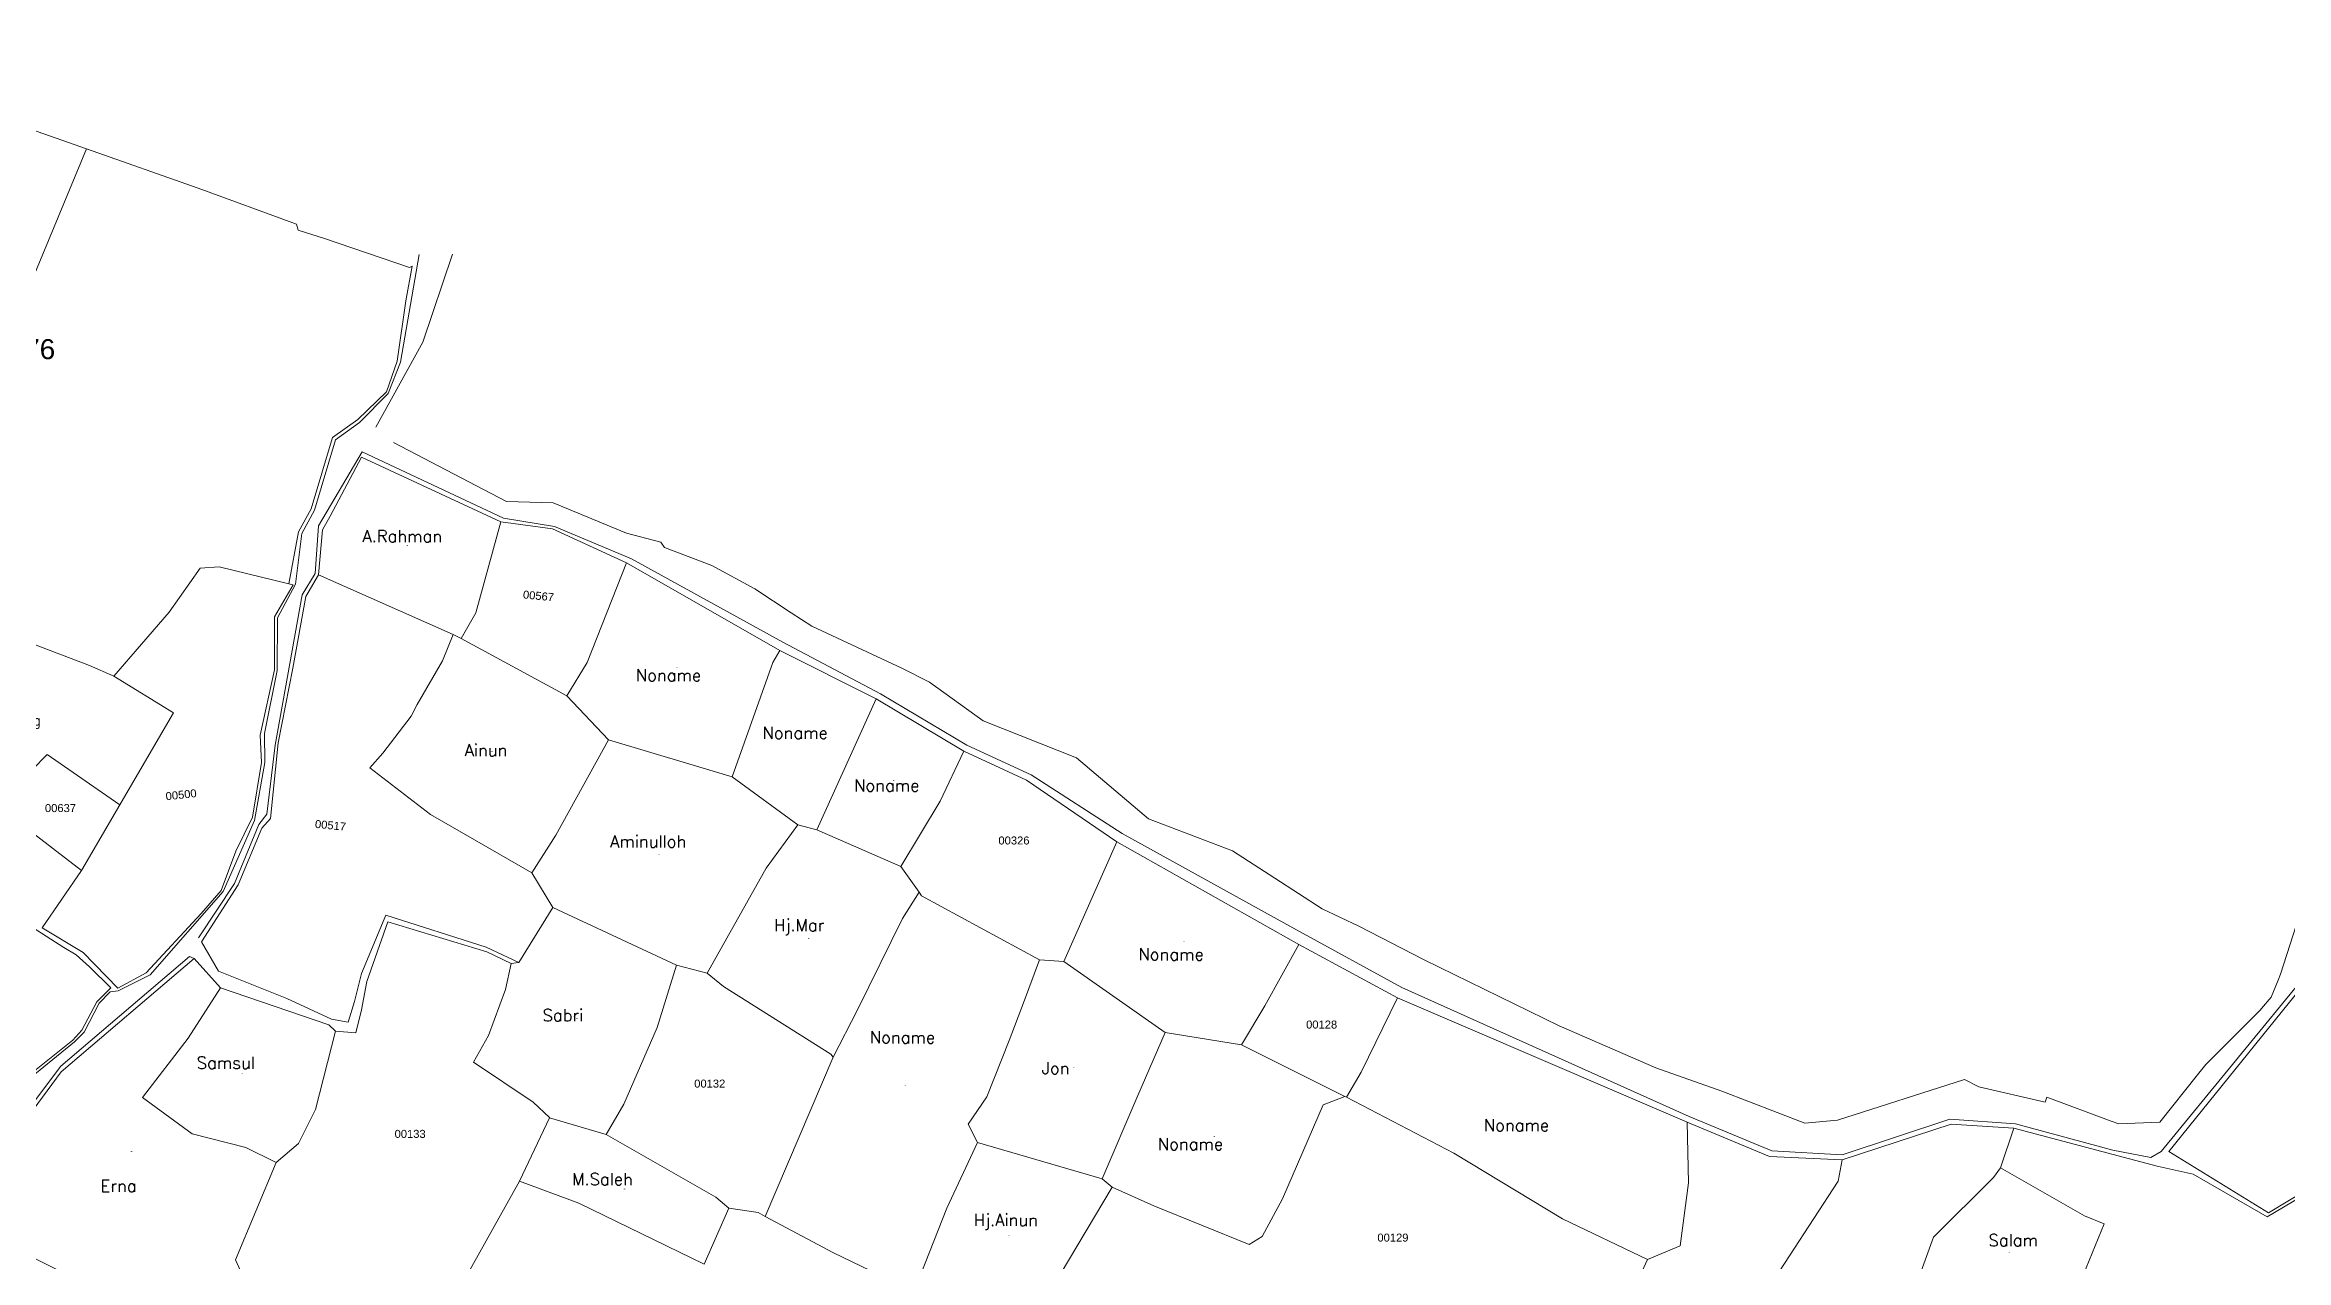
# Model space of a CAD drawing. Header units: metres. Extents: x 338938 to 356758, y 527808 to 538923.
# Drawn here: x 355913 to 356473, y 534771 to 535075 of the extents above; entities that cross this region are included whole.
import ezdxf
from ezdxf.enums import TextEntityAlignment as Align

# ---------------------------------------------------------------- set-up
doc = ezdxf.new("R2010")
doc.units = ezdxf.units.M
doc.header["$MEASUREMENT"] = 0
for name, color, linetype in [('020100', 7, 'Continuous'), ('030100', 160, 'Continuous'), ('080201', 7, 'Continuous'), ('Bidang sudah ada Hak', 200, 'Continuous'), ('tn_lai', 7, 'Continuous')]:
    doc.layers.add(name, color=color, linetype=linetype)
doc.styles.add('romanc', font='romanc.shx')
doc.styles.get("Standard").update_dxf_attribs({"font": 'arial.ttf'})

msp = doc.modelspace()

# ---------------------------------------------------------------- linework, layer by layer
at = {"layer": '020100', "lineweight": 9}
for points, elevation in [([(355981.26, 534942.29), (355982.22, 534953.53), (355984.13, 534956.98), (355992.01, 534971.75), (356026.78, 534955.59)], 52.21), ([(356058.24, 534945.34), (356096.58, 534923.42)], 53.77), ([(356016.9, 534926.41), (356014.94, 534927.39)], 53.77), ([(356096.58, 534923.42), (356094.8, 534920.42), (356084.68, 534891.84)], 54.15), ([(356096.58, 534923.42), (356120.66, 534911.33)], 54.15), ([(356053.73, 534901.1), (356043.35, 534912.06)], 53.78), ([(356120.66, 534911.33), (356105.81, 534878.56)], 54.43), ([(356120.66, 534911.33), (356142.58, 534898.25)], 54.43), ([(356053.73, 534901.1), (356040.57, 534877.23), (356034.54, 534867.86)], 53.78), ([(356084.68, 534891.84), (356053.73, 534901.1)], 53.69), ([(356101.04, 534879.84), (356084.68, 534891.84)], 54.08), ([(356101.04, 534879.84), (356093.11, 534868.98), (356078.38, 534842.76)], 53.8), ([(356105.81, 534878.56), (356101.04, 534879.84)], 54.02), ([(356126.83, 534869.37), (356105.81, 534878.56)], 54.04), ([(356180.8, 534875.54), (356226.26, 534849.94)], 54.04), ([(356039.86, 534859.16), (356034.54, 534867.86)], 53.64), ([(356031.33, 534845.37), (356039.86, 534859.16)], 53.64), ([(356039.86, 534859.16), (356070.71, 534844.76)], 53.64), ([(356109.89, 534821.74), (356115.96, 534833.6), (356127.19, 534856.42), (356131.36, 534862.99)], 53.9), ([(355967.73, 534755.1), (355953.1, 534748.43), (355930.12, 534761.42), (355907.75, 534772.74), (355895.37, 534780.29), (355903.25, 534794.29), (355902.93, 534799.06), (355916.93, 534818.11), (355950.2, 534846.4), (355956.75, 534839.09)], 53.69), ([(356161.45, 534846.08), (356157.5, 534835.32), (356153.88, 534825.88), (356148.29, 534811.8), (356143.61, 534805), (356146.01, 534800.42)], 54.04), ([(356192.85, 534827.93), (356167.58, 534845.62)], 54.38), ([(355956.75, 534839.09), (355948.65, 534826.52), (355937.29, 534811.65), (355949.66, 534802.56), (355963.1, 534799.16), (355970.69, 534795.37)], 53.37), ([(355956.75, 534839.09), (355983.81, 534829.79), (355985.53, 534828.2)], 53.23), ([(356323.34, 534805.48), (356250.99, 534836.6)], 56.67), ([(356192.85, 534827.93), (356186.07, 534812.14), (356177.1, 534791.31)], 54.38), ([(356211.92, 534824.84), (356192.85, 534827.93)], 55.21), ([(356053.19, 534802.43), (356038.98, 534806.57)], 53.9), ([(356130.72, 534764.75), (356138.3, 534784.02), (356146.01, 534800.42)], 54.09), ([(356146.01, 534800.42), (356177.1, 534791.31)], 54.09), ([(356031.45, 534790.71), (356046.3, 534785.22), (356077.63, 534769.96)], 53.94), ([(356177.1, 534791.31), (356179.62, 534789.23)], 54.2)]:
    msp.add_lwpolyline(points, dxfattribs=dict(at, elevation=elevation))
at = {"layer": '020100', "linetype": 'Continuous', "lineweight": 9}
for points, elevation in [([(356512.19, 534795.02), (356505.94, 534787.86), (356498.91, 534784.4), (356489.6, 534783.89), (356479.16, 534789.16), (356468.67, 534782.82), (356443.78, 534798.15), (356480.29, 534843.36), (356514.72, 534884.85), (356518.89, 534902.98), (356539.73, 534903.47)], 61.5), ([(356323.34, 534805.48), (356323.73, 534790.3), (356321.59, 534774.61), (356313.43, 534771.18)], 56.09), ([(356362.14, 534796.06), (356343.9, 534796.87), (356323.34, 534805.48)], 56.99), ([(356362.14, 534796.06), (356389.35, 534805.03), (356405.04, 534803.97)], 57.61), ([(356401.71, 534794.05), (356405.04, 534803.97)], 57.53), ([(356405.04, 534803.97), (356440.83, 534794.49), (356449.85, 534792.5), (356468.31, 534781.83), (356479.17, 534788.22)], 58.25), ([(356322.52, 534726.11), (356325.71, 534730.44), (356336.87, 534753.04), (356341.81, 534759.11), (356342.85, 534762.77), (356361.13, 534790.74), (356362.14, 534796.06)], 56.18), ([(356380.77, 534765.26), (356384.94, 534776.76), (356399.91, 534791.65), (356401.71, 534794.05)], 57.09), ([(356410.17, 534750.56), (356416.36, 534762.5), (356421.57, 534765.43), (356427.59, 534780.05), (356422.68, 534782.09), (356401.71, 534794.05)], 56.8)]:
    msp.add_lwpolyline(points, dxfattribs=dict(at, elevation=elevation))
at = {"layer": '020100', "lineweight": 9}
for points in [[(355886.3, 534870.54), (355886.93, 534869.98), (355890.34, 534867.7), (355899.56, 534858.06), (355904.98, 534855.95), (355909.93, 534854.11), (355917.62, 534849.18), (355920.65, 534847.36), (355924.02, 534844.29), (355929.35, 534839.07), (355925.86, 534835.6), (355922.08, 534828.46), (355919.82, 534825.97), (355906.51, 534815.36), (355897.53, 534800.82), (355888.62, 534785.49), (355883.72, 534803.76), (355869.86, 534816.53), (355840, 534842.56)], [(356031.33, 534845.37), (356029.43, 534845.16)], [(356238.18, 534811.71), (356237.82, 534811.9)]]:
    msp.add_lwpolyline(points, dxfattribs=at)
at = {"layer": '030100', "lineweight": 9}
for p, q in [((356007.36, 535000.51, -1.17), (356014.71, 535022.52, -0.59)), ((356007.36, 535000.51, -1.17), (355995.59, 534979.2, -1.05)), ((355999.99, 534975.4, -1.01), (356028.26, 534960.66, -0.35)), ((356028.26, 534960.66, -0.35), (356039.89, 534960.34, -0.46)), ((356039.89, 534960.34, -0.46), (356058.24, 534952.71, -0.56)), ((356058.24, 534952.71, -0.56), (356066.84, 534950.47, -0.35)), ((356188.73, 534881.29, 0.4), (356170.69, 534896.61)), ((356209.68, 534873.33), (356188.73, 534881.29, 0.4)), ((356257.66, 534846.03), (356291.37, 534829.6))]:
    msp.add_line(p, q, dxfattribs=at)
for points in [[(356006.41, 535022.41), (356001.76, 534995.47), (355998.69, 534987.62), (355991.51, 534980.41), (355985.46, 534976.08), (355980.24, 534958.48), (355977.06, 534952.68), (355975.53, 534939.99), (355971.02, 534931.57), (355970.95, 534918.44), (355967.78, 534902.67), (355967.83, 534895.4), (355965.26, 534880.89), (355957.41, 534863.19), (355939.16, 534842.36), (355931.13, 534838.33), (355929.13, 534838.09), (355926.39, 534835.26), (355922.66, 534827.99), (355920.22, 534825.58), (355907.18, 534814.92), (355889.1, 534784.26)], [(356478.98, 534843.51), (356441.83, 534798.18), (356439.28, 534796.63), (356429.72, 534798.46), (356405.43, 534805.09), (356388.98, 534806.28), (356362.08, 534797.29), (356344.49, 534798.3), (356323.86, 534806.87), (356252.06, 534839.14), (356226.46, 534853.13), (356182.14, 534877.67), (356159.42, 534892.28), (356143.28, 534899.77), (356121.71, 534912.58), (356097.33, 534925.52), (356059.45, 534946.34), (356040.2, 534954.44), (356027.52, 534956.46), (355992.13, 534973.05), (355981.25, 534954.57), (355980.44, 534942.64), (355977.14, 534937.31), (355970.44, 534899.74), (355968.35, 534882.52), (355966.36, 534879.94), (355960.27, 534865.15), (355951.25, 534851.58)], [(356067.74, 534949.14), (356079.55, 534944.69), (356090.35, 534938.84), (356099.39, 534932.84), (356104.55, 534929.51), (356127.05, 534918.99), (356134.01, 534915.49)], [(356134.01, 534915.49), (356147.38, 534905.84), (356170.69, 534896.61)], [(356209.68, 534873.33), (356220.3, 534866.45), (356232.1, 534858.82), (356241.28, 534854.46), (356257.66, 534846.03)], [(356429.31, 534805.76), (356431.22, 534805.05), (356441.52, 534805.46), (356450.95, 534817.3), (356453, 534819.87), (356466.55, 534833.46), (356466.92, 534833.91), (356469.3, 534836.75), (356471.06, 534840.99), (356471.68, 534842.46), (356476.43, 534857.24)], [(355949.04, 534846.92), (355916.86, 534819.51), (355902.14, 534799.97), (355901.85, 534794.56), (355893.73, 534780.3)], [(356291.37, 534829.6), (356315.52, 534819.1), (356332, 534813.28), (356352.79, 534805.22), (356360.91, 534805.98), (356392.68, 534816.19)], [(356392.68, 534816.19), (356396.24, 534814.36), (356412.88, 534810.52), (356413.26, 534811.75)], [(356413.26, 534811.75), (356429.31, 534805.76)]]:
    msp.add_lwpolyline(points, dxfattribs=at)
for points, elevation in [([(356066.84, 534950.47), (356067.74, 534949.14)], -0.35), ([(355950.2, 534846.4), (355949.04, 534846.92)], 52.99)]:
    msp.add_lwpolyline(points, dxfattribs=dict(at, elevation=elevation))
at = {"layer": 'Bidang sudah ada Hak', "lineweight": 9}
for points in [[(355923.24, 535048.81), (355901.92, 535056.3), (355850.09, 535074.82), (355842.29, 535058.75), (355811.4, 535074.07), (355806.32, 535065.43)], [(355806.32, 535065.43), (355908.09, 535012.23), (355923.24, 535048.81)], [(355973.81, 534940.08), (355976.22, 534953.08), (355979.45, 534958.84), (355984.73, 534976.64), (355991.04, 534981.11), (355998.23, 534988.04), (356000.95, 534995.74), (356003.09, 535010.79), (356004.63, 535019.47), (356003.99, 535019.18), (355982.74, 535026.39), (355976.16, 535028.48), (355975.71, 535029.99), (355951.2, 535038.98), (355923.24, 535048.81)], [(356026.78, 534955.59), (356020.56, 534932.79), (356016.9, 534926.41)], [(355973.81, 534940.08), (355956.45, 534944.3), (355951.63, 534943.97), (355943.88, 534932.99), (355930.1, 534916.97)], [(356043.35, 534912.06), (356048.42, 534920.38), (356058.24, 534945.34)], [(355912.18, 534854.03), (355922.39, 534847.88), (355931.05, 534838.97), (355938.16, 534842.8), (355951.88, 534857.66), (355956.91, 534863.37), (355960.57, 534873.21), (355964.73, 534881.7), (355967.03, 534895.37), (355966.68, 534902.25), (355970.24, 534918.59), (355970.25, 534931.82), (355974.92, 534939.81), (355973.81, 534940.08)], [(355930.1, 534916.97), (355923.97, 534919.62), (355908.91, 534925.41), (355902.12, 534928.66), (355896.83, 534931.99)], [(355930.1, 534916.97), (355945.02, 534907.85)], [(355909.65, 534893.6), (355913.44, 534897.41), (355931.6, 534884.86), (355945.02, 534907.85)], [(355945.02, 534907.85), (355922.01, 534868.44)], [(356142.58, 534898.25), (356136.66, 534885.75), (356126.83, 534869.37)], [(355922.01, 534868.44), (355901.22, 534884.36)], [(356167.58, 534845.62), (356180.8, 534875.54)], [(355922.01, 534868.44), (355912.18, 534854.03)], [(356126.83, 534869.37), (356131.36, 534862.99)], [(356038.98, 534806.57), (356039, 534806.62), (356034.87, 534810.51), (356020, 534820.49), (356023.76, 534827.12), (356027.97, 534838.69), (356029.43, 534845.16)], [(356078.38, 534842.76), (356070.71, 534844.76)], [(356078.38, 534842.76), (356082.49, 534839.4), (356109.35, 534822.48), (356109.89, 534821.74)], [(356238.18, 534811.71), (356265.05, 534797.73), (356292.19, 534781.34), (356313.43, 534771.18)], [(356053.19, 534802.43), (356080.53, 534786.77), (356083.79, 534784.01)], [(356092.93, 534781.92), (356091.12, 534782.88), (356083.79, 534784.01)], [(356126.04, 534765.08), (356110, 534772.83), (356092.93, 534781.92)], [(356299.43, 534740.68), (356313.43, 534771.18)]]:
    msp.add_lwpolyline(points, dxfattribs=at)
for points, elevation in [([(356058.24, 534945.34), (356039.77, 534953.81), (356026.78, 534955.59)], 53.77), ([(355981.26, 534942.29), (355978.1, 534936.88), (355974.85, 534918.99), (355971.19, 534900.35), (355969.22, 534881.41), (355967.11, 534878.99), (355961.17, 534864.82), (355952.01, 534850.6), (355956.23, 534843.27), (355973.37, 534836.4), (355984.47, 534831.25), (355988.66, 534830.47), (355990.28, 534835.62), (355991.98, 534842.63), (355998.05, 534857.23), (356023.18, 534849.24), (356031.33, 534845.37)], 53.64), ([(356014.94, 534927.39), (355981.26, 534942.29)], 53.64), ([(356014.94, 534927.39), (356012.2, 534920.84), (356005.87, 534909.88), (356004.41, 534906.99), (355997.31, 534897.73), (355994.06, 534894.06), (356009.27, 534882.4), (356034.54, 534867.86)], 53.64), ([(356016.9, 534926.41), (356043.35, 534912.06)], 53.77), ([(356180.8, 534875.54), (356158.21, 534891.02), (356142.58, 534898.25)], 54.04), ([(356161.45, 534846.08), (356132.01, 534862.09), (356131.36, 534862.99)], 54.04), ([(355985.53, 534828.2), (355990.58, 534827.84), (355992.03, 534833.56), (355993.32, 534840.66), (355998.54, 534855.58), (356023.31, 534848.04), (356029.43, 534845.16)], 53.94), ([(356226.26, 534849.94), (356217.75, 534834.61), (356211.92, 534824.84)], 55.21), ([(356250.99, 534836.6), (356226.26, 534849.94)], 55.21), ([(356070.71, 534844.76), (356065.93, 534829.13), (356057.58, 534810.03), (356053.19, 534802.43)], 53.9), ([(356161.45, 534846.08), (356167.58, 534845.62)], 54.04), ([(356250.99, 534836.6), (356241.91, 534818.03), (356238.18, 534811.71)], 56.67), ([(355985.53, 534828.2), (355980.52, 534808.68), (355976.21, 534800.16), (355970.69, 534795.37)], 53.94), ([(356092.93, 534781.92), (356109.89, 534821.74)], 53.9), ([(356211.92, 534824.84), (356237.82, 534811.9)], 55.21), ([(356237.82, 534811.9), (356232.36, 534809.83), (356222.17, 534786.36), (356217.12, 534776.87), (356213.89, 534774.88), (356190.02, 534784.56), (356179.62, 534789.23)], 55.52), ([(356031.45, 534790.71), (356038.98, 534806.57)], 53.94), ([(355967.73, 534755.1), (355960.46, 534771.09), (355970.69, 534795.37)], 53.94), ([(356006.06, 534745.24), (356031.45, 534790.71)], 53.94), ([(356179.62, 534789.23), (356158.06, 534753.01)], 55.52), ([(356083.79, 534784.01), (356077.63, 534769.96)], 54)]:
    msp.add_lwpolyline(points, dxfattribs=dict(at, elevation=elevation))

# ---------------------------------------------------------------- texts
at = {"layer": '080201', "lineweight": 9}
for s, height, p in [('00176', 5, (355905.72, 534996.24)), ('-', 1, (356003.45, 534949.22)), ('-', 1, (356070.82, 534918.76)), ('-', 1, (356024.65, 534897.81)), ('-', 1, (356102.01, 534901.14)), ('-', 1, (356125.05, 534890.48)), ('-', 1, (356066.34, 534872.11)), ('-', 1, (356103.75, 534850.97)), ('-', 1, (356197.6, 534850.35)), ('-', 1, (356045.83, 534830.97)), ('-', 1, (355962.21, 534817.37)), ('-', 1, (356127.95, 534814.18)), ('-', 1, (356170.03, 534818.87)), ('-', 1, (356288.1, 534804.09)), ('-', 1, (355934.5, 534797.72)), ('-', 1, (356205.15, 534801.57)), ('-', 1, (356057.73, 534788.38)), ('-', 1, (356153.87, 534776.87)), ('-', 1, (356403.91, 534772.44))]:
    msp.add_text(s, height=height, dxfattribs=at).set_placement(p, align=Align.CENTER)
at = {"layer": '080201', "color": 6, "lineweight": 9}
for s, rotation, p in [('00567', 354.64, (356036.15, 534936.07)), ('00500', 6.19, (355947.01, 534886.36)), ('00517', 354.64, (355984.16, 534878.71))]:
    msp.add_text(s, height=2, rotation=rotation, dxfattribs=at).set_placement(p, align=Align.CENTER)
for s, p in [('00637', (355916.75, 534883.01)), ('00326', (356155.08, 534874.91)), ('00128', (356231.99, 534828.89)), ('00132', (356079.04, 534814.13)), ('00133', (356004.15, 534801.56)), ('00129', (356249.81, 534775.63))]:
    msp.add_text(s, height=2, dxfattribs=at).set_placement(p, align=Align.CENTER)
at = {"layer": 'tn_lai', "lineweight": 9, "style": 'romanc'}
for s, height, p in [('A.Rahman', 3, (355992.21, 534950.5, -73.18)), ('Noname', 3, (356060.57, 534915.71, -73.18)), ('malu luang', 2.5, (355893.01, 534904.71, -73.18)), ('Noname', 3, (356092.23, 534901.32, -73.18)), ('Ainun', 3, (356017.78, 534896.96, -73.18)), ('Noname', 3, (356115.13, 534888.19, -73.18)), ('Aminulloh', 3, (356054.14, 534874.18, -73.18)), ('Hj.Mar', 3, (356095.09, 534853.25, -73.18)), ('Noname', 3, (356186.2, 534845.95, -73.18)), ('Sabri', 3, (356037.26, 534830.72, -73.18)), ('Noname', 3, (356119.05, 534825.2, -73.18)), ('Samsul', 3, (355950.81, 534818.85, -73.18)), ('Jon', 3, (356162.02, 534817.51, -73.18)), ('Noname', 3, (356272.54, 534803.22, -73.18)), ('Noname', 3, (356191.04, 534798.53, -73.18)), ('M.Saleh', 3, (356044.65, 534789.74, -73.18)), ('Erna', 3, (355926.77, 534788.04, -73.18)), ('Hj.Ainun', 3, (356145, 534779.54, -73.18))]:
    msp.add_text(s, height=height, rotation=359.9595, dxfattribs=at).set_placement(p)
msp.add_text('Salam', height=3, dxfattribs=at).set_placement((356398.7, 534774.46, -74.63))

doc.saveas('drawing.dxf')
